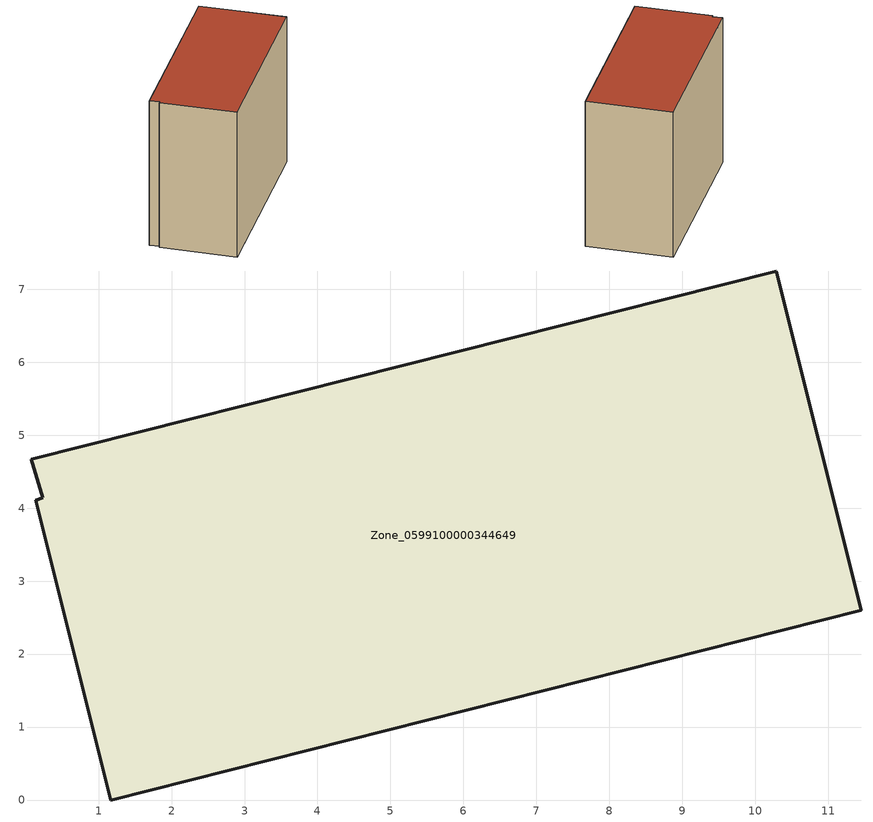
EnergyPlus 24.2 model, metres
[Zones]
Zone_0599100000344649
 floor ground (C_G): 0.24,4.14 0.07,4.67 10.29,7.25 11.46,2.6 1.17,0 0.14,4.11 z0
 wall outside (C_F): 11.46,2.6 10.29,7.25 0.07,4.67 0.24,4.14 0.14,4.11 1.17,0 11.46,2.6 z0:8.75
 roof outside (C_R): 0.07,4.67 0.24,4.14 0.14,4.11 1.17,0 11.46,2.6 10.29,7.25 z8.75
[BUILDING]
Pand.0599100000344649: North Axis=0; Terrain=City; Loads Convergence Tolerance Value=0.04; Temperature Convergence Tolerance Value=0.4; Solar Distribution=FullExterior; Maximum Number of Warmup Days=25; Minimum Number of Warmup Days=1
[Site:Location]
Rotterdam.The.Hague.AP_ZH_NLD Design_Conditions: Latitude=51.96; Longitude=4.45; Time Zone=1; Elevation=-4.5
[SITE:GROUNDTEMPERATURE:BUILDINGSURFACE]
18, 18, 18, 18, 18, 18, 18, 18, 18, 18, 18, 18
[MATERIAL] Thermal Absorptance=0.9; Solar Absorptance=0.7; Visible Absorptance=0.7
Name | Roughness | Thickness | Conductivity | Density | Specific Heat
G.TI.1992-2005 | MediumSmooth | 0.15 | 0.06 | 540 | 1210
F.TI.1992-2005 | Rough | 0.3 | 0.12 | 1920 | 840
R.TI.1992-2005 | MediumRough | 0.2 | 0.08 | 1500 | 1000
[CONSTRUCTION]
C_G: G.TI.1992-2005
C_F: F.TI.1992-2005
C_R: R.TI.1992-2005
[ZONE]
Zone_0599100000344649: Type=1; Multiplier=1; Ceiling Height=Autocalculate; Volume=Autocalculate; Floor Area=autocalculate; Part of Total Floor Area=Yes
[ZONEINFILTRATION:DESIGNFLOWRATE]
Infil_Zone_0599100000344649: Zone or ZoneList or Space or SpaceList=Zone_0599100000344649; Schedule=AlwaysOn; Design Flow Rate Calculation Method=Flow/Area; Flow Rate per Floor Area=0.0015; Constant Term Coefficient=1; Temperature Term Coefficient=0; Velocity Term Coefficient=0; Velocity Squared Term Coefficient=0
[HVACTEMPLATE:ZONE:IDEALLOADSAIRSYSTEM]
Zone_0599100000344649: Maximum Heating Supply Air Temperature=50; Minimum Cooling Supply Air Temperature=13; Maximum Heating Supply Air Humidity Ratio=0.0156; Minimum Cooling Supply Air Humidity Ratio=0.0077; Heating Limit=NoLimit; Cooling Limit=NoLimit; Dehumidification Control Type=ConstantSensibleHeatRatio; Cooling Sensible Heat Ratio=0.7; Dehumidification Setpoint=60; Humidification Control Type=None; Humidification Setpoint=30; Outdoor Air Method=None; Outdoor Air Flow Rate per Person=0.00944; Outdoor Air Flow Rate per Zone Floor Area=0; Outdoor Air Flow Rate per Zone=0; Demand Controlled Ventilation Type=None; Outdoor Air Economizer Type=NoEconomizer; Heat Recovery Type=None; Sensible Heat Recovery Effectiveness=0.7; Latent Heat Recovery Effectiveness=0.65
[ZONECONTROL:THERMOSTAT]
ThermostatControl_Zone_0599100000344649: Zone or ZoneList=Zone_0599100000344649; Control Type Schedule=DualSetpointControlType; Control 1=Thermostat_Zone_0599100000344649; Temperature Difference Between Cutout And Setpoint=0
[THERMOSTATSETPOINT:DUALSETPOINT]
Thermostat_Zone_0599100000344649: Heating Setpoint Temperature Schedule=HeatingSetpoint_Zone_0599100000344649; Cooling Setpoint Temperature Schedule=CoolingSetpoint_Zone_0599100000344649
[SCHEDULE:COMPACT]
HeatingSetpoint_Zone_0599100000344649: Through: 12/31, For: AllDays, Until: 24:00, 21
CoolingSetpoint_Zone_0599100000344649: Through: 12/31, For: AllDays, Until: 24:00, 24
DualSetpointControlType: Through: 12/31, For: AllDays, Until: 24:00, 4
AlwaysOn: Through: 12/31, For: AllDays, Until: 24:00, 1
